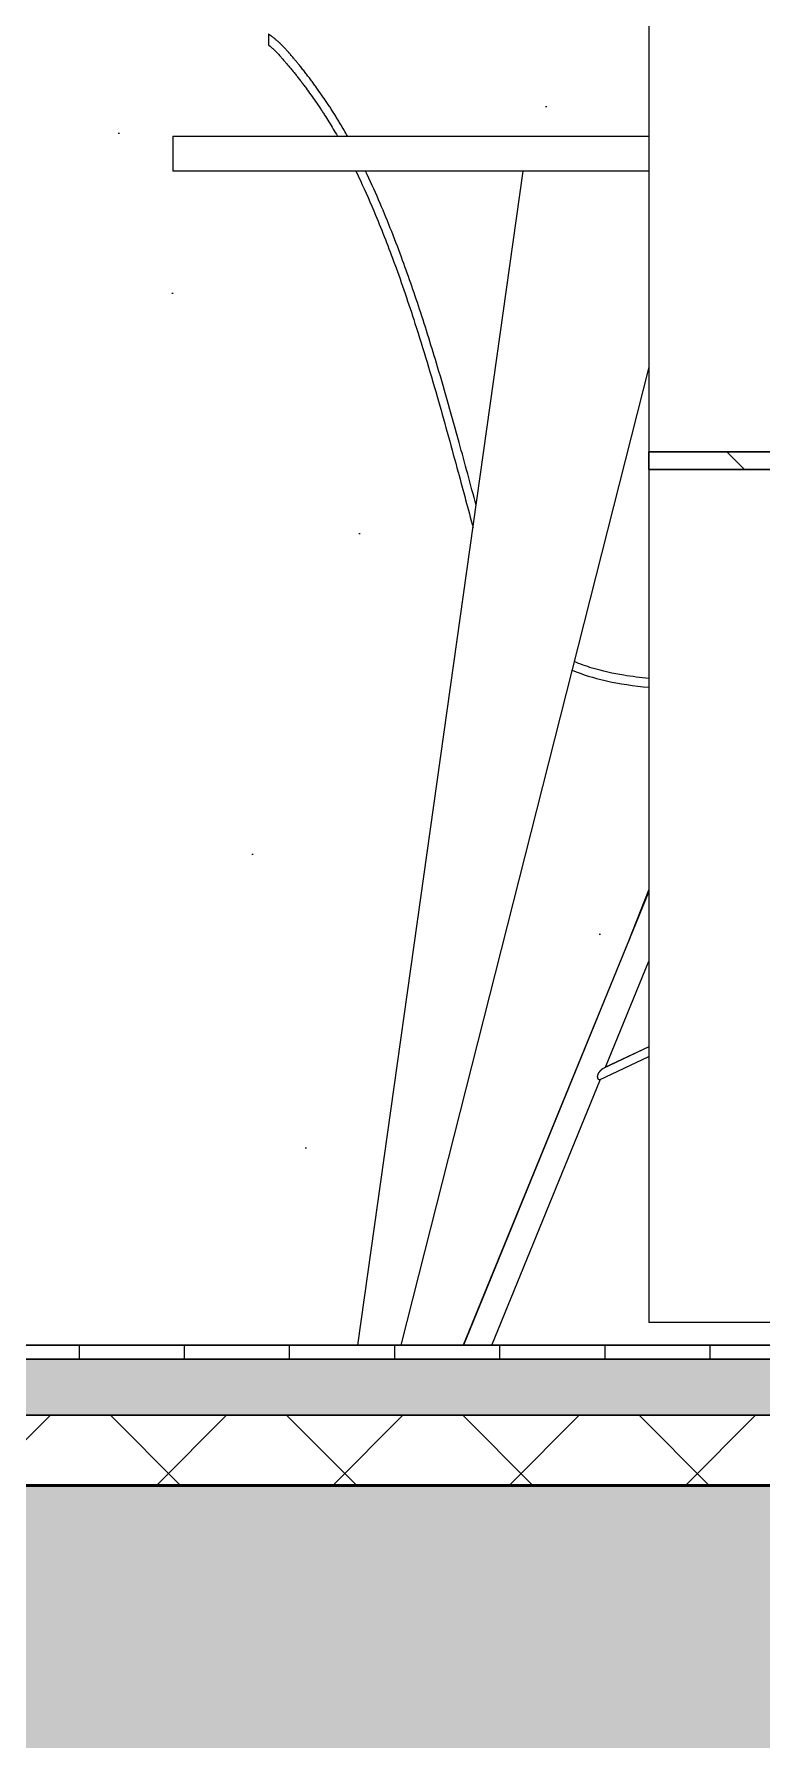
# Model space of a CAD drawing. Header units: millimetres. Extents: x -100 to 224448, y 0 to 22177.
# Drawn here: x 157717 to 158132, y 16625 to 17598 of the extents above; entities that cross this region are included whole.
import ezdxf

# ---------------------------------------------------------------- set-up
doc = ezdxf.new("R2010")
doc.units = ezdxf.units.MM
doc.layers.get('0').update_dxf_attribs({"true_color": 0xdfdfdf})
for name, color, linetype in [('Background_0', 7, 'Continuous'), ('Boundary_0', 7, 'Continuous'), ('Boundary_Floor_ Ceramic Tiles', 7, 'Continuous'), ('Boundary_Insulation_ Extruded Polystyrene', 42, 'Continuous'), ('Boundary_Screed', 7, 'Continuous'), ('Elevation_Gypsum Board', 7, 'Continuous'), ('Fill_0', 7, 'Continuous'), ('Fill_Concrete_ Reinforced', 85, 'Continuous'), ('Fill_Floor_ Ceramic Tiles', 251, 'Continuous'), ('Fill_Insulation_ Extruded Polystyrene', 42, 'Continuous'), ('Fill_Screed', 251, 'Continuous'), ('Viewport border', 7, 'Continuous')]:
    doc.layers.add(name, color=color, linetype=linetype)
for name, color, linetype, lineweight in [('Background_Concrete_ Reinforced', 7, 'Continuous', 9), ('Background_Floor_ Ceramic Tiles', 7, 'Continuous', 9), ('Background_Gypsum Board', 7, 'Continuous', 9), ('Background_Insulation_ Extruded Polystyrene', 7, 'Continuous', 9), ('Background_Screed', 7, 'Continuous', 9), ('Boundary_Concrete_ Reinforced', 99, 'Continuous', 50)]:
    doc.layers.add(name, color=color, linetype=linetype, lineweight=lineweight)
doc.layers.add('BIM_ROOM_LINES', color=7, linetype='Continuous', plot=False)

# ---------------------------------------------------------------- blocks, each defined once
blk = doc.blocks.new("CC'__section__..%5CMainBuilding.dwg", base_point=(1833.26, -9100))
at = {"layer": 'Elevation_Gypsum Board'}
h = blk.add_hatch(dxfattribs=at)
h.set_pattern_fill('DOTS2', color=256, scale=30, style=0)
h.paths.add_polyline_path([(5062.41, 8440), (5234.4, 8440), (5234.4, 8523), (5134.4, 8523), (5134.4, 8583), (5508.68, 8583), (5508.68, 8593), (5526, 8593), (5564.95, 8593), (5643.79, 8593), (5652.41, 8593), (5652.41, 8583), (6503.28, 8583), (6503.28, 8722.25), (6499.86, 8722.25), (6499.86, 8733), (6508.89, 8733), (6508.89, 8722.25), (6505.47, 8722.25), (6505.47, 8583), (7874.4, 8583), (7874.4, 8523), (7774.4, 8523), (7774.4, 8440), (7868.86, 8440), (7877.36, 8440), (8166.29, 8440), (8677.36, 8440), (8966.29, 8440), (9477.36, 8440), (9621.82, 8498.19), (9621.82, 8492.05), (9513.81, 8107.07), (9513.95, 8107.51, -0.162902), (9511.94, 8107.78), (9511.94, 8112.35), (9519.9, 8112.84), (9521.01, 8116.13, -0.163594), (9518.98, 8116.28), (9518.98, 8120.86), (9528.98, 8121.03, -0.017407), (9538.98, 8120.86), (9538.98, 8116.28, -0.167992), (9536.85, 8116.12), (9533.63, 8106.6), (9693.4, 8106.17), (9693.4, 10445), (3582.4, 10445), (3582.4, 7749.99), (5068.39, 7750), (5134.11, 8216.57), (5135.89, 8229.18), (5162.76, 8420), (4962.76, 8420), (4962.76, 8440), (5056.66, 8440), (5017.28, 8492.05), (5017.28, 8498.19)])
h.paths.add_polyline_path([(5474.97, 8610.91, -1), (5430.45, 8610.91, -1)], flags=16)
h.paths.add_polyline_path([(5383.04, 8616.48), (5309.83, 8589.84), (5306.41, 8599.23), (5379.62, 8625.88), (5439.34, 8647.62), (5499.8, 8669.62), (5503.22, 8660.23), (5442.76, 8638.22)], flags=16)
h = blk.add_hatch(dxfattribs=at)
h.set_pattern_fill('DOTS2', color=256, scale=30, style=0)
h.paths.add_polyline_path([(5222.46, 7979.67), (5226.88, 7990.95), (5234.4, 8010.12), (5234.4, 8010.14), (5234.4, 8249.78), (5234.4, 8259.78), (5234.4, 8308.1), (5191.8, 8140.1), (5190.56, 8135.2), (5092.9, 7749.99), (5128.5, 7750)])
h = blk.add_hatch(dxfattribs=at)
h.set_pattern_fill('DOTS2', color=256, scale=30, style=0)
h.paths.add_polyline_path([(5206.84, 7901.77), (5144.76, 7750), (5396.09, 7750), (5454.88, 7928.33), (5367.37, 7977.11), (5308.89, 7949.67), (5308.89, 7763), (5234.4, 7763), (5234.4, 7914.71)])
h = blk.add_hatch(dxfattribs=at)
h.set_pattern_fill('DOTS2', color=256, scale=30, style=0)
h.paths.add_polyline_path([(5209.65, 7908.64), (5234.4, 7920.26), (5234.4, 7969.13)])
at = {"layer": 'Fill_0', "extrusion": (5.69453e-16, -4.24205e-16, -1)}
h = blk.add_hatch(dxfattribs=at)
h.set_pattern_fill('ANSI31', color=256, scale=20, style=0)
h.set_pattern_definition([(45, (-3002.4, -5250), (-44.90128, 44.90128), [])])
h.paths.add_polyline_path([(-5234.4, 8259.78), (-5234.4, 8249.78), (-5308.89, 8249.78), (-5308.89, 8259.78)])
at = {"layer": 'Fill_Concrete_ Reinforced', "extrusion": (0, 0, -1)}
h = blk.add_hatch(dxfattribs=at)
h.set_pattern_fill('CONCRETE1', color=256, scale=20, angle=15, style=0)
h.set_pattern_definition([(15, (-3002.4, -5250), (287.368, 497.736), [50.8, -355.6]), (105, (-3002.4, -5250), (-497.736, 287.368), [50.8, -355.6]), (150, (-2953.33, -5236.85), (-392.5523, -105.184), [71.842, -502.894]), (15, (-3012.5, -5016.04), (287.368, 497.736), [50.8, -355.6]), (60, (-2981.4, -5034), (-105.184, 392.5523), [35.921, -538.8154]), (150, (-2981.4, -5034), (-392.5523, -105.184), [35.921, -538.8154]), (15, (-2891.6, -4878.46), (287.368, 497.736), [71.842, -334.558]), (60, (-2891.6, -4878.46), (-105.184, 392.5523), [50.8, -523.9364]), (150, (-2822.2, -4859.87), (-392.5523, -105.184), [50.8, -523.9364]), (105, (-2758.8, -5079.55), (-497.736, 287.368), [50.8, -355.6]), (60, (-2758.82, -5079.55), (-105.184, 392.5523), [35.921, -538.8154]), (150, (-2740.86, -5048.44), (-392.5523, -105.184), [35.921, -538.8154]), (15, (-2979.63, -5138.7), (287.368, 497.736), [25.4, -340.36]), (15, (-2711.5, -4961.7), (287.368, 497.736), [25.4, -340.36]), (105, (-2847.33, -4945.5), (-497.736, 287.368), [25.4, -340.36]), (150, (-2739.1, -5153.15), (-392.5523, -105.184), [35.921, -538.8154]), (150, (-2983.15, -4929.3), (-392.5523, -105.184), [35.921, -538.8154]), (60, (-2852.9, -5071.9), (-105.184, 392.5523), [35.921, -538.8154]), (105, (-2880.6, -5164.77), (-497.736, 287.368), [6.35, -400.05]), (105, (-2906.6, -4994.24), (-497.736, 287.368), [6.35, -400.05]), (105, (-2740.65, -4877.46), (-497.736, 287.368), [6.35, -400.05]), (105, (-2678.64, -5084.36), (-497.736, 287.368), [6.35, -400.05])])
h.paths.add_polyline_path([(-21382.4, 7500), (-21382.4, 7670), (-21242.4, 7670), (-3322.4, 7670), (-3182.4, 7670), (-3182.4, 7500)])
at = {"layer": 'Fill_Floor_ Ceramic Tiles', "extrusion": (0, 0, -1)}
h = blk.add_hatch(dxfattribs=at)
h.set_pattern_fill('_USER', color=256, scale=60, angle=90, style=0, pattern_type=0)
h.set_pattern_definition([(90, (-3002.4, -5250), (-60, -2e-13), [])])
h.paths.add_polyline_path([(-3322.4, 7750), (-3322.4, 7742), (-21242.4, 7742), (-21242.4, 7750)])
at = {"layer": 'Fill_Insulation_ Extruded Polystyrene', "extrusion": (0, 0, -1)}
h = blk.add_hatch(dxfattribs=at)
h.set_pattern_fill('INSULATION', color=256, scale=20, style=0)
h.set_pattern_definition([(45, (-3002.4, -5250), (-50.28943, 50.28943), []), (135, (-3002.4, -5250), (-50.28943, -50.28943), [])])
h.paths.add_polyline_path([(-3322.4, 7710), (-3322.4, 7670), (-21242.4, 7670), (-21242.4, 7710)])
at = {"layer": 'Fill_Screed', "extrusion": (0, 0, -1)}
h = blk.add_hatch(dxfattribs=at)
h.set_pattern_fill('SCREED', color=256, scale=20, angle=15, style=0)
h.set_pattern_definition([(15, (-3002.4, -5250), (915.6406, 508.3053), [-127, 0, -381, 0]), (15, (-3005.69, -5237.73), (915.6406, 508.3053), [-50.8, 0, -177.8, 0, -91.44, 0, -381, 0]), (15, (-3008.97, -5225.47), (915.6406, 508.3053), [-25.4, 0, -127, 0, -127, 0, -279.4, 0, -91.44, 0]), (15, (-3012.26, -5213.2), (915.6406, 508.3053), [-91.44, 0, -406.4, 0]), (15, (-3015.55, -5200.93), (915.6406, 508.3053), [-304.8, 0, -304.8, 0]), (15, (-3018.84, -5188.66), (915.6406, 508.3053), [-431.8, 0]), (15, (-3022.12, -5176.4), (915.6406, 508.3053), [-127, 0, -558.8, 0]), (15, (-3025.4, -5164.13), (915.6406, 508.3053), [-177.8, 0, -101.6, 0]), (15, (-3028.7, -5151.86), (915.6406, 508.3053), [-254, 0]), (15, (-3035.27, -5127.33), (915.6406, 508.3053), [-35.56, 0, -381, 0, -228.6, 0]), (15, (-3038.56, -5115.06), (915.6406, 508.3053), [-50.8, 0, -5.08, 0, -127, 0]), (15, (-3041.84, -5102.8), (915.6406, 508.3053), [-25.4, 0, -330.2, 0, -381, 0]), (15, (-3045.13, -5090.53), (915.6406, 508.3053), [-254, 0]), (15, (-3048.42, -5078.26), (915.6406, 508.3053), [-127, 0, -533.4, 0]), (15, (-3055, -5053.72), (915.6406, 508.3053), [-609.6, 0]), (15, (-3058.28, -5041.46), (915.6406, 508.3053), [-127, 0, -10.16, 0, -177.8, 0]), (15, (-3061.57, -5029.2), (915.6406, 508.3053), [-35.56, 0, -254, 0, -101.6, 0, -177.8, 0, -203.2, 0]), (15, (-3064.85, -5016.92), (915.6406, 508.3053), [-76.2, 0, -101.6, 0, -254, 0, -10.16, 0, -127, 0]), (15, (-3068.14, -5004.65), (915.6406, 508.3053), [-254, 0])])
h.paths.add_polyline_path([(-3322.4, 7742), (-3322.4, 7710), (-21242.4, 7710), (-21242.4, 7742)])
blk.add_line((2834.4, 7750), (21730.4, 7750))
blk.add_line((2834.4, 7750), (21730.4, 7750))
at = {"layer": 'Background_0', "extrusion": (0, 1, 0)}
for p, q in [((5234.4, 8523), (5234.4, 8259.78)), ((5017.28, 8498.19), (5017.28, 8492.05)), ((4962.76, 8440), (5234.4, 8440)), ((4962.76, 8440), (4962.76, 8420)), ((5234.4, 8420), (4962.76, 8420)), ((5068.4, 7749.99), (5162.76, 8420)), ((5234.39, 8308.1), (5092.9, 7749.99)), ((5234.39, 8308.1), (5092.9, 7749.99)), ((5234.4, 8259.78), (5234.4, 8249.78)), ((5308.89, 8259.78), (5234.4, 8259.78)), ((5234.4, 8249.78), (5234.4, 7763)), ((5234.4, 8249.78), (5308.89, 8249.78)), ((5234.42, 8008.84), (5128.56, 7750)), ((5234.4, 8010.14), (5222.46, 7979.65)), ((5234.4, 8010.12), (5226.88, 7990.95)), ((5226.88, 7990.95), (5222.33, 7979.35)), ((5227.02, 7990.9), (5227.07, 7990.88)), ((5222.47, 7979.7), (5128.5, 7750)), ((5209.63, 7908.61), (5234.39, 7969.13)), ((5209.65, 7908.64), (5234.39, 7969.13)), ((5209.65, 7908.64), (5234.39, 7969.13)), ((5209.65, 7908.64), (5234.39, 7969.13)), ((5209.65, 7908.64), (5234.39, 7969.13)), ((5209.65, 7908.64), (5234.39, 7969.13)), ((5206.29, 7901.52), (5234.4, 7914.71)), ((5234.4, 7920.23), (5208.26, 7907.96)), ((5234.4, 7920.26), (5209.65, 7908.64)), ((5234.4, 7920.26), (5209.65, 7908.64)), ((5234.4, 7920.26), (5209.65, 7908.64)), ((5234.4, 7920.26), (5209.65, 7908.64)), ((5234.4, 7920.26), (5209.65, 7908.64)), ((5234.4, 7920.26), (5209.65, 7908.64)), ((5144.76, 7750), (5206.84, 7901.77)), ((5144.76, 7750), (5206.84, 7901.77)), ((5144.76, 7750), (5206.84, 7901.77)), ((5144.76, 7750), (5206.84, 7901.77)), ((5144.76, 7750), (5206.84, 7901.77)), ((5144.76, 7750), (5206.84, 7901.77)), ((5308.89, 7763), (5234.4, 7763))]:
    blk.add_line(p, q, dxfattribs=at)
at = {"layer": 'Background_0'}
for points, degree, knots in [([(5062.41, 8440), (5061.12, 8442.31), (5059.35, 8445.36), (5057.07, 8449.14), (5055.69, 8451.39), (5054.28, 8453.64), (5052.85, 8455.86), (5050.92, 8458.82), (5048.46, 8462.47), (5045.92, 8466.09), (5043.86, 8468.95), (5042.28, 8471.08), (5040.69, 8473.19), (5039.08, 8475.29), (5037.45, 8477.37), (5036.08, 8479.1), (5034.97, 8480.47), (5034.27, 8481.32), (5033.71, 8482.01), (5033.29, 8482.52), (5032.87, 8483.02), (5032.44, 8483.53), (5032.02, 8484.04), (5031.45, 8484.72), (5030.74, 8485.56), (5030.02, 8486.39), (5029.44, 8487.06), (5029.08, 8487.48), (5028.79, 8487.81), (5028.5, 8488.14), (5028.13, 8488.55), (5027.69, 8489.04), (5027.09, 8489.69), (5026.49, 8490.34), (5025.88, 8490.98), (5025.42, 8491.45), (5024.95, 8491.92), (5024.32, 8492.54), (5023.68, 8493.14), (5023.03, 8493.74), (5022.54, 8494.18), (5022.04, 8494.62), (5021.62, 8494.97), (5021.28, 8495.26), (5020.94, 8495.53), (5020.51, 8495.88), (5020.08, 8496.22), (5019.72, 8496.48), (5019.46, 8496.68), (5019.19, 8496.88), (5018.93, 8497.07), (5018.66, 8497.26), (5018.43, 8497.42), (5018.25, 8497.55), (5018.11, 8497.64), (5017.97, 8497.73), (5017.84, 8497.83), (5017.7, 8497.92), (5017.58, 8497.99), (5017.49, 8498.05), (5017.42, 8498.1), (5017.37, 8498.14), (5017.32, 8498.17), (5017.3, 8498.18), (5017.28, 8498.19)], 3, [806.619152, 806.619152, 806.619152, 806.619152, 821.557216, 826.536571, 831.515926, 836.495281, 841.474636, 846.453991, 856.412701, 866.37141, 871.350765, 876.33012, 881.309475, 886.28883, 891.268185, 896.24754, 898.737217, 901.226894, 902.471733, 903.716572, 904.961411, 906.206249, 907.451088, 908.695927, 911.185604, 913.675282, 914.92012, 916.164959, 916.787378, 917.409798, 918.654637, 919.899475, 921.144314, 923.633991, 924.87883, 926.123669, 927.368508, 928.613346, 931.103024, 932.347862, 933.592701, 934.83754, 936.082379, 936.704798, 937.327217, 938.572056, 939.816895, 940.439314, 941.061734, 941.684153, 942.306572, 942.928992, 943.551411, 943.862621, 944.17383, 944.48504, 944.79625, 945.107459, 945.418669, 945.574274, 945.729879, 945.885484, 945.963286, 946.041088, 946.041088, 946.041088, 946.041088]), ([(5062.41, 8440), (5061.12, 8442.31), (5059.35, 8445.36), (5057.07, 8449.14), (5055.69, 8451.39), (5054.28, 8453.64), (5052.85, 8455.86), (5050.92, 8458.82), (5048.46, 8462.47), (5045.92, 8466.09), (5043.86, 8468.95), (5042.28, 8471.08), (5040.69, 8473.19), (5039.08, 8475.29), (5037.45, 8477.37), (5036.08, 8479.1), (5034.97, 8480.47), (5034.27, 8481.32), (5033.71, 8482.01), (5033.29, 8482.52), (5032.87, 8483.02), (5032.44, 8483.53), (5032.02, 8484.04), (5031.45, 8484.72), (5030.74, 8485.56), (5030.02, 8486.39), (5029.44, 8487.06), (5029.08, 8487.48), (5028.79, 8487.81), (5028.5, 8488.14), (5028.13, 8488.55), (5027.69, 8489.04), (5027.09, 8489.69), (5026.49, 8490.34), (5025.88, 8490.98), (5025.42, 8491.45), (5024.95, 8491.92), (5024.32, 8492.54), (5023.68, 8493.14), (5023.03, 8493.74), (5022.54, 8494.18), (5022.04, 8494.62), (5021.62, 8494.97), (5021.28, 8495.26), (5020.94, 8495.53), (5020.51, 8495.88), (5020.08, 8496.22), (5019.72, 8496.48), (5019.46, 8496.68), (5019.19, 8496.88), (5018.93, 8497.07), (5018.66, 8497.26), (5018.43, 8497.42), (5018.25, 8497.55), (5018.11, 8497.64), (5017.97, 8497.73), (5017.84, 8497.83), (5017.7, 8497.92), (5017.58, 8497.99), (5017.49, 8498.05), (5017.42, 8498.1), (5017.37, 8498.14), (5017.32, 8498.17), (5017.3, 8498.18), (5017.28, 8498.19)], 3, [806.619152, 806.619152, 806.619152, 806.619152, 821.557217, 826.536572, 831.515926, 836.495281, 841.474636, 846.453991, 856.412701, 866.371411, 871.350765, 876.33012, 881.309475, 886.28883, 891.268185, 896.24754, 898.737217, 901.226895, 902.471733, 903.716572, 904.961411, 906.206249, 907.451088, 908.695927, 911.185604, 913.675282, 914.92012, 916.164959, 916.787379, 917.409798, 918.654637, 919.899475, 921.144314, 923.633991, 924.87883, 926.123669, 927.368508, 928.613346, 931.103024, 932.347863, 933.592701, 934.83754, 936.082379, 936.704798, 937.327217, 938.572056, 939.816895, 940.439314, 941.061734, 941.684153, 942.306572, 942.928992, 943.551411, 943.862621, 944.17383, 944.48504, 944.79625, 945.107459, 945.418669, 945.574274, 945.729879, 945.885484, 945.963286, 946.041088, 946.041088, 946.041088, 946.041088]), ([(5062.41, 8440), (5061.12, 8442.31), (5059.35, 8445.36), (5057.07, 8449.14), (5055.69, 8451.39), (5054.28, 8453.64), (5052.85, 8455.86), (5050.92, 8458.82), (5048.46, 8462.47), (5045.92, 8466.09), (5043.86, 8468.95), (5042.28, 8471.08), (5040.69, 8473.19), (5039.08, 8475.29), (5037.45, 8477.37), (5036.08, 8479.1), (5034.97, 8480.47), (5034.27, 8481.32), (5033.71, 8482.01), (5033.29, 8482.52), (5032.87, 8483.02), (5032.44, 8483.53), (5032.02, 8484.04), (5031.45, 8484.72), (5030.74, 8485.56), (5030.02, 8486.39), (5029.44, 8487.06), (5029.08, 8487.48), (5028.79, 8487.81), (5028.5, 8488.14), (5028.13, 8488.55), (5027.69, 8489.04), (5027.09, 8489.69), (5026.49, 8490.34), (5025.88, 8490.98), (5025.42, 8491.45), (5024.95, 8491.92), (5024.32, 8492.54), (5023.68, 8493.14), (5023.03, 8493.74), (5022.54, 8494.18), (5022.04, 8494.62), (5021.62, 8494.97), (5021.28, 8495.26), (5020.94, 8495.53), (5020.51, 8495.88), (5020.08, 8496.22), (5019.72, 8496.48), (5019.46, 8496.68), (5019.19, 8496.88), (5018.93, 8497.07), (5018.66, 8497.26), (5018.43, 8497.42), (5018.25, 8497.55), (5018.11, 8497.64), (5017.97, 8497.73), (5017.84, 8497.83), (5017.7, 8497.92), (5017.58, 8497.99), (5017.49, 8498.05), (5017.42, 8498.1), (5017.37, 8498.14), (5017.32, 8498.17), (5017.3, 8498.18), (5017.28, 8498.19)], 3, [806.619152, 806.619152, 806.619152, 806.619152, 821.557217, 826.536572, 831.515927, 836.495282, 841.474636, 846.453991, 856.412701, 866.371411, 871.350766, 876.33012, 881.309475, 886.28883, 891.268185, 896.24754, 898.737217, 901.226895, 902.471733, 903.716572, 904.961411, 906.20625, 907.451088, 908.695927, 911.185604, 913.675282, 914.920121, 916.164959, 916.787379, 917.409798, 918.654637, 919.899475, 921.144314, 923.633992, 924.87883, 926.123669, 927.368508, 928.613346, 931.103024, 932.347863, 933.592701, 934.83754, 936.082379, 936.704798, 937.327217, 938.572056, 939.816895, 940.439314, 941.061734, 941.684153, 942.306572, 942.928992, 943.551411, 943.862621, 944.17383, 944.48504, 944.79625, 945.107459, 945.418669, 945.574274, 945.729879, 945.885484, 945.963286, 946.041088, 946.041088, 946.041088, 946.041088]), ([(5062.41, 8440), (5061.12, 8442.31), (5059.35, 8445.36), (5057.07, 8449.14), (5055.69, 8451.39), (5054.28, 8453.64), (5052.85, 8455.86), (5050.92, 8458.82), (5048.46, 8462.47), (5045.92, 8466.09), (5043.86, 8468.95), (5042.28, 8471.08), (5040.69, 8473.19), (5039.08, 8475.29), (5037.45, 8477.37), (5036.08, 8479.1), (5034.97, 8480.47), (5034.27, 8481.32), (5033.71, 8482.01), (5033.29, 8482.52), (5032.87, 8483.02), (5032.44, 8483.53), (5032.02, 8484.04), (5031.45, 8484.72), (5030.74, 8485.56), (5030.02, 8486.39), (5029.44, 8487.06), (5029.08, 8487.48), (5028.79, 8487.81), (5028.5, 8488.14), (5028.13, 8488.55), (5027.69, 8489.04), (5027.09, 8489.69), (5026.49, 8490.34), (5025.88, 8490.98), (5025.42, 8491.45), (5024.95, 8491.92), (5024.32, 8492.54), (5023.68, 8493.14), (5023.03, 8493.74), (5022.54, 8494.18), (5022.04, 8494.62), (5021.62, 8494.97), (5021.28, 8495.26), (5020.94, 8495.53), (5020.51, 8495.88), (5020.08, 8496.22), (5019.72, 8496.48), (5019.46, 8496.68), (5019.19, 8496.88), (5018.93, 8497.07), (5018.66, 8497.26), (5018.43, 8497.42), (5018.25, 8497.55), (5018.11, 8497.64), (5017.97, 8497.73), (5017.84, 8497.83), (5017.7, 8497.92), (5017.58, 8497.99), (5017.49, 8498.05), (5017.42, 8498.1), (5017.37, 8498.14), (5017.32, 8498.17), (5017.3, 8498.18), (5017.28, 8498.19)], 3, [806.619153, 806.619153, 806.619153, 806.619153, 821.557217, 826.536572, 831.515927, 836.495282, 841.474637, 846.453992, 856.412701, 866.371411, 871.350766, 876.330121, 881.309475, 886.28883, 891.268185, 896.24754, 898.737217, 901.226895, 902.471734, 903.716572, 904.961411, 906.20625, 907.451088, 908.695927, 911.185604, 913.675282, 914.920121, 916.164959, 916.787379, 917.409798, 918.654637, 919.899475, 921.144314, 923.633992, 924.87883, 926.123669, 927.368508, 928.613346, 931.103024, 932.347863, 933.592701, 934.83754, 936.082379, 936.704798, 937.327217, 938.572056, 939.816895, 940.439314, 941.061734, 941.684153, 942.306572, 942.928992, 943.551411, 943.862621, 944.17383, 944.48504, 944.79625, 945.107459, 945.418669, 945.574274, 945.729879, 945.885484, 945.963286, 946.041088, 946.041088, 946.041088, 946.041088]), ([(5062.41, 8440), (5061.12, 8442.31), (5059.35, 8445.36), (5057.07, 8449.14), (5055.69, 8451.39), (5054.28, 8453.64), (5052.85, 8455.86), (5050.92, 8458.82), (5048.46, 8462.47), (5045.92, 8466.09), (5043.86, 8468.95), (5042.28, 8471.08), (5040.69, 8473.19), (5039.08, 8475.29), (5037.45, 8477.37), (5036.08, 8479.1), (5034.97, 8480.47), (5034.27, 8481.32), (5033.71, 8482.01), (5033.29, 8482.52), (5032.87, 8483.02), (5032.44, 8483.53), (5032.02, 8484.04), (5031.45, 8484.72), (5030.74, 8485.56), (5030.02, 8486.39), (5029.44, 8487.06), (5029.08, 8487.48), (5028.79, 8487.81), (5028.5, 8488.14), (5028.13, 8488.55), (5027.69, 8489.04), (5027.09, 8489.69), (5026.49, 8490.34), (5025.88, 8490.98), (5025.42, 8491.45), (5024.95, 8491.92), (5024.32, 8492.54), (5023.68, 8493.14), (5023.03, 8493.74), (5022.54, 8494.18), (5022.04, 8494.62), (5021.62, 8494.97), (5021.28, 8495.26), (5020.94, 8495.53), (5020.51, 8495.88), (5020.08, 8496.22), (5019.72, 8496.48), (5019.46, 8496.68), (5019.19, 8496.88), (5018.93, 8497.07), (5018.66, 8497.26), (5018.43, 8497.42), (5018.25, 8497.55), (5018.11, 8497.64), (5017.97, 8497.73), (5017.84, 8497.83), (5017.7, 8497.92), (5017.58, 8497.99), (5017.49, 8498.05), (5017.42, 8498.1), (5017.37, 8498.14), (5017.32, 8498.17), (5017.3, 8498.18), (5017.28, 8498.19)], 3, [806.619153, 806.619153, 806.619153, 806.619153, 821.557218, 826.536572, 831.515927, 836.495282, 841.474637, 846.453992, 856.412701, 866.371411, 871.350766, 876.330121, 881.309476, 886.28883, 891.268185, 896.24754, 898.737217, 901.226895, 902.471734, 903.716572, 904.961411, 906.20625, 907.451088, 908.695927, 911.185605, 913.675282, 914.920121, 916.164959, 916.787379, 917.409798, 918.654637, 919.899476, 921.144314, 923.633992, 924.87883, 926.123669, 927.368508, 928.613346, 931.103024, 932.347863, 933.592701, 934.83754, 936.082379, 936.704798, 937.327217, 938.572056, 939.816895, 940.439314, 941.061734, 941.684153, 942.306572, 942.928992, 943.551411, 943.862621, 944.17383, 944.48504, 944.79625, 945.107459, 945.418669, 945.574274, 945.729879, 945.885484, 945.963286, 946.041088, 946.041088, 946.041088, 946.041088]), ([(5062.41, 8440), (5061.12, 8442.31), (5059.35, 8445.36), (5057.07, 8449.14), (5055.69, 8451.39), (5054.28, 8453.64), (5052.85, 8455.86), (5050.92, 8458.82), (5048.46, 8462.47), (5045.92, 8466.09), (5043.86, 8468.95), (5042.28, 8471.08), (5040.69, 8473.19), (5039.08, 8475.29), (5037.45, 8477.37), (5036.08, 8479.1), (5034.97, 8480.47), (5034.27, 8481.32), (5033.71, 8482.01), (5033.29, 8482.52), (5032.87, 8483.02), (5032.44, 8483.53), (5032.02, 8484.04), (5031.45, 8484.72), (5030.74, 8485.56), (5030.02, 8486.39), (5029.44, 8487.06), (5029.08, 8487.48), (5028.79, 8487.81), (5028.5, 8488.14), (5028.13, 8488.55), (5027.69, 8489.04), (5027.09, 8489.69), (5026.49, 8490.34), (5025.88, 8490.98), (5025.42, 8491.45), (5024.95, 8491.92), (5024.32, 8492.54), (5023.68, 8493.14), (5023.03, 8493.74), (5022.54, 8494.18), (5022.04, 8494.62), (5021.62, 8494.97), (5021.28, 8495.26), (5020.94, 8495.53), (5020.51, 8495.88), (5020.08, 8496.22), (5019.72, 8496.48), (5019.46, 8496.68), (5019.19, 8496.88), (5018.93, 8497.07), (5018.66, 8497.26), (5018.43, 8497.42), (5018.25, 8497.55), (5018.11, 8497.64), (5017.97, 8497.73), (5017.84, 8497.83), (5017.7, 8497.92), (5017.58, 8497.99), (5017.49, 8498.05), (5017.42, 8498.1), (5017.37, 8498.14), (5017.32, 8498.17), (5017.3, 8498.18), (5017.28, 8498.19)], 3, [806.619153, 806.619153, 806.619153, 806.619153, 821.557218, 826.536573, 831.515928, 836.495282, 841.474637, 846.453992, 856.412702, 866.371411, 871.350766, 876.330121, 881.309476, 886.288831, 891.268185, 896.24754, 898.737218, 901.226895, 902.471734, 903.716572, 904.961411, 906.20625, 907.451089, 908.695927, 911.185605, 913.675282, 914.920121, 916.164959, 916.787379, 917.409798, 918.654637, 919.899476, 921.144314, 923.633992, 924.87883, 926.123669, 927.368508, 928.613347, 931.103024, 932.347863, 933.592701, 934.83754, 936.082379, 936.704798, 937.327217, 938.572056, 939.816895, 940.439314, 941.061734, 941.684153, 942.306572, 942.928992, 943.551411, 943.862621, 944.17383, 944.48504, 944.79625, 945.107459, 945.418669, 945.574274, 945.729879, 945.885484, 945.963286, 946.041088, 946.041088, 946.041088, 946.041088]), ([(5017.28, 8492.05), (5017.3, 8492.04), (5017.34, 8492.01), (5017.4, 8491.96), (5017.46, 8491.92), (5017.51, 8491.87), (5017.57, 8491.83), (5017.65, 8491.77), (5017.78, 8491.66), (5017.93, 8491.54), (5018.08, 8491.41), (5018.23, 8491.29), (5018.42, 8491.13), (5018.72, 8490.88), (5019.09, 8490.56), (5019.52, 8490.17), (5020.1, 8489.65), (5020.67, 8489.11), (5021.23, 8488.57), (5021.64, 8488.16), (5022.05, 8487.74), (5022.6, 8487.18), (5023.26, 8486.47), (5023.92, 8485.75), (5024.45, 8485.17), (5024.96, 8484.59), (5025.61, 8483.86), (5026.24, 8483.12), (5026.75, 8482.52), (5027.26, 8481.93), (5027.89, 8481.19), (5028.89, 8479.99), (5030.13, 8478.49), (5031.61, 8476.68), (5033.07, 8474.85), (5034.28, 8473.32), (5035.24, 8472.08), (5036.19, 8470.85), (5037.37, 8469.3), (5039.24, 8466.8), (5041.53, 8463.64), (5044.22, 8459.81), (5046.4, 8456.58), (5048.12, 8453.97), (5049.81, 8451.35), (5051.89, 8448.05), (5054.31, 8444.05), (5055.89, 8441.35), (5056.66, 8440)], 3, [0, 0, 0, 0, 0.215836, 0.431671, 0.647507, 0.863343, 1.079179, 1.295014, 1.726686, 2.590029, 3.0217, 3.453371, 4.316714, 5.180057, 6.906743, 8.633428, 10.360114, 13.813486, 15.540171, 17.266857, 18.993543, 20.720228, 24.1736, 27.626971, 29.353657, 31.080342, 34.533714, 37.987085, 39.713771, 41.440457, 44.893828, 48.347199, 55.253942, 62.160685, 69.067428, 75.97417, 79.427542, 82.880913, 89.787656, 96.694399, 110.507884, 124.32137, 138.134855, 145.041598, 151.948341, 165.761827, 179.575312, 193.388798, 193.388798, 193.388798, 193.388798]), ([(5067.22, 8420), (5068.07, 8418.24), (5068.92, 8416.46), (5072.75, 8408.27), (5075.67, 8401.6), (5082.25, 8385.77), (5085.92, 8376.34), (5093.44, 8355.77), (5097.29, 8344.47), (5105.64, 8318.5), (5110.11, 8303.52), (5118.19, 8275.28), (5121.93, 8261.64), (5128.41, 8237.73), (5131.27, 8227.07), (5134.11, 8216.57)], 3, [227.286037, 227.286037, 227.286037, 227.286037, 235.763088, 235.763088, 265.954633, 265.954633, 307.364462, 307.364462, 355.194579, 355.194579, 416.705843, 416.705843, 471.979401, 471.979401, 515.244067, 515.244067, 515.244067, 515.244067]), ([(5135.89, 8229.18), (5132.65, 8241.2), (5129.4, 8253.27), (5122.19, 8279.5), (5118.08, 8294.08), (5110.54, 8319.38), (5107.12, 8330.4), (5100.27, 8351.23), (5096.83, 8361.15), (5089.09, 8382.1), (5084.7, 8393.15), (5077.8, 8409.18), (5075.32, 8414.66), (5072.77, 8420)], 3, [621.215152, 621.215152, 621.215152, 621.215152, 650.931093, 650.931093, 686.958256, 686.958256, 714.797523, 714.797523, 740.438477, 740.438477, 770.035685, 770.035685, 785.899405, 785.899405, 785.899405, 785.899405]), ([(5135.89, 8229.18), (5132.65, 8241.2), (5129.4, 8253.27), (5122.19, 8279.5), (5118.08, 8294.08), (5110.54, 8319.38), (5107.12, 8330.4), (5100.27, 8351.23), (5096.83, 8361.15), (5089.09, 8382.1), (5084.7, 8393.15), (5077.8, 8409.18), (5075.32, 8414.66), (5072.77, 8420)], 3, [621.214977, 621.214977, 621.214977, 621.214977, 650.931093, 650.931093, 686.958256, 686.958256, 714.797523, 714.797523, 740.438477, 740.438477, 770.035685, 770.035685, 785.899406, 785.899406, 785.899406, 785.899406]), ([(5135.89, 8229.18), (5132.65, 8241.2), (5129.4, 8253.27), (5122.19, 8279.5), (5118.08, 8294.08), (5110.54, 8319.38), (5107.12, 8330.4), (5100.27, 8351.23), (5096.83, 8361.15), (5089.09, 8382.1), (5084.7, 8393.15), (5077.8, 8409.18), (5075.32, 8414.66), (5072.77, 8420)], 3, [621.214802, 621.214802, 621.214802, 621.214802, 650.931093, 650.931093, 686.958256, 686.958256, 714.797523, 714.797523, 740.438477, 740.438477, 770.035685, 770.035685, 785.899406, 785.899406, 785.899406, 785.899406]), ([(5135.89, 8229.18), (5132.65, 8241.2), (5129.4, 8253.27), (5122.19, 8279.5), (5118.08, 8294.08), (5110.54, 8319.38), (5107.12, 8330.4), (5100.27, 8351.23), (5096.83, 8361.15), (5089.09, 8382.1), (5084.7, 8393.15), (5077.8, 8409.18), (5075.32, 8414.66), (5072.77, 8420)], 3, [621.214627, 621.214627, 621.214627, 621.214627, 650.931093, 650.931093, 686.958256, 686.958256, 714.797523, 714.797523, 740.438477, 740.438477, 770.035685, 770.035685, 785.899406, 785.899406, 785.899406, 785.899406]), ([(5135.89, 8229.18), (5132.65, 8241.2), (5129.4, 8253.27), (5122.19, 8279.5), (5118.08, 8294.08), (5110.54, 8319.38), (5107.12, 8330.4), (5100.27, 8351.23), (5096.83, 8361.15), (5089.09, 8382.1), (5084.7, 8393.15), (5077.8, 8409.18), (5075.32, 8414.66), (5072.77, 8420)], 3, [621.214451, 621.214451, 621.214451, 621.214451, 650.931093, 650.931093, 686.958256, 686.958256, 714.797523, 714.797523, 740.438477, 740.438477, 770.035685, 770.035685, 785.899407, 785.899407, 785.899407, 785.899407]), ([(5135.89, 8229.18), (5132.65, 8241.2), (5129.4, 8253.27), (5122.19, 8279.5), (5118.08, 8294.08), (5110.54, 8319.38), (5107.12, 8330.4), (5100.27, 8351.23), (5096.83, 8361.15), (5089.09, 8382.1), (5084.7, 8393.15), (5077.8, 8409.18), (5075.32, 8414.66), (5072.77, 8420)], 3, [621.214276, 621.214276, 621.214276, 621.214276, 650.931093, 650.931093, 686.958256, 686.958256, 714.797523, 714.797523, 740.438477, 740.438477, 770.035685, 770.035685, 785.899407, 785.899407, 785.899407, 785.899407]), ([(5234.4, 8130.47), (5229.58, 8130.96), (5224.79, 8131.54), (5213.92, 8133.31), (5207.97, 8134.61), (5198.61, 8137.46), (5195.16, 8138.69), (5191.8, 8140.1)], 3, [489.993717, 489.993717, 489.993717, 489.993717, 502.375549, 502.375549, 518.270199, 518.270199, 527.773202, 527.773202, 527.773202, 527.773202]), ([(5234.4, 8130.47), (5229.58, 8130.96), (5224.79, 8131.54), (5213.92, 8133.31), (5207.97, 8134.61), (5198.61, 8137.46), (5195.16, 8138.69), (5191.8, 8140.1)], 3, [489.993717, 489.993717, 489.993717, 489.993717, 502.375549, 502.375549, 518.270199, 518.270199, 527.773202, 527.773202, 527.773202, 527.773202]), ([(5234.4, 8130.47), (5229.58, 8130.96), (5224.79, 8131.54), (5213.92, 8133.31), (5207.97, 8134.61), (5198.61, 8137.46), (5195.16, 8138.69), (5191.8, 8140.1)], 3, [489.993717, 489.993717, 489.993717, 489.993717, 502.375549, 502.375549, 518.270199, 518.270199, 527.773202, 527.773202, 527.773202, 527.773202]), ([(5234.4, 8130.47), (5229.58, 8130.96), (5224.79, 8131.54), (5213.92, 8133.31), (5207.97, 8134.61), (5198.61, 8137.46), (5195.16, 8138.69), (5191.8, 8140.1)], 3, [489.993717, 489.993717, 489.993717, 489.993717, 502.375549, 502.375549, 518.270199, 518.270199, 527.773198, 527.773198, 527.773198, 527.773198]), ([(5234.4, 8130.47), (5229.58, 8130.96), (5224.79, 8131.54), (5213.92, 8133.31), (5207.97, 8134.61), (5198.61, 8137.46), (5195.16, 8138.69), (5191.8, 8140.1)], 3, [489.993717, 489.993717, 489.993717, 489.993717, 502.375549, 502.375549, 518.270199, 518.270199, 527.773204, 527.773204, 527.773204, 527.773204]), ([(5190.56, 8135.2), (5196.62, 8132.71), (5202.87, 8130.77), (5217.67, 8127.4), (5225.93, 8126.3), (5234.4, 8125.44)], 3, [646.835331, 646.835331, 646.835331, 646.835331, 671.508634, 671.508634, 702.091263, 702.091263, 702.091263, 702.091263]), ([(5226.88, 7990.95), (5226.9, 7990.95), (5226.92, 7990.94), (5226.94, 7990.93), (5226.96, 7990.92), (5226.99, 7990.91), (5227.01, 7990.9), (5227.02, 7990.9)], 3, [2.7931136, 2.7931136, 2.7931136, 2.7931136, 2.8925958, 2.9423369, 2.992078, 3.0418192, 3.1413014, 3.1413014, 3.1413014, 3.1413014]), ([(5205.19, 7903.53), (5205.19, 7903.54), (5205.19, 7903.54), (5205.19, 7903.55), (5205.19, 7903.56), (5205.22, 7903.8), (5205.26, 7904.03), (5205.33, 7904.26), (5205.4, 7904.48), (5205.74, 7905.3), (5206.1, 7905.89), (5206.51, 7906.44), (5206.94, 7906.91), (5207.47, 7907.41), (5207.61, 7907.54), (5207.76, 7907.66), (5207.95, 7907.79), (5208.13, 7907.9), (5208.17, 7907.92), (5208.21, 7907.94), (5208.25, 7907.96)], 5, [7.993454, 7.993454, 7.993454, 7.993454, 7.993454, 7.993454, 8.032891, 8.032891, 8.032891, 8.032891, 9.165885, 9.165885, 9.165885, 9.165885, 12.676176, 12.676176, 12.676176, 12.676176, 13.918067, 13.918067, 13.918067, 14.273766, 14.273766, 14.273766, 14.273766, 14.273766, 14.273766]), ([(5206.3, 7901.52), (5206.23, 7901.49), (5206.17, 7901.47), (5206.11, 7901.47), (5206.05, 7901.47), (5205.91, 7901.5), (5205.83, 7901.54), (5205.75, 7901.6), (5205.67, 7901.68), (5205.51, 7901.88), (5205.43, 7902), (5205.36, 7902.14), (5205.31, 7902.3), (5205.21, 7902.66), (5205.17, 7902.86), (5205.16, 7903.08), (5205.16, 7903.3), (5205.19, 7903.53)], 5, [4.117019, 4.117019, 4.117019, 4.117019, 4.117019, 4.117019, 4.917825, 4.917825, 4.917825, 4.917825, 5.908861, 5.908861, 5.908861, 5.908861, 6.899897, 6.899897, 6.899897, 6.899897, 7.993454, 7.993454, 7.993454, 7.993454, 7.993454, 7.993454])]:
    blk.add_open_spline(points, degree=degree, knots=knots, dxfattribs=at)
blk.add_open_spline([(5234.39, 8130.47), (5234.39, 8130.47), (5234.39, 8130.47), (5234.39, 8130.47)], degree=3, dxfattribs=at)
at = {"layer": 'Background_Concrete_ Reinforced', "extrusion": (0, 1, 0)}
blk.add_line((21242.4, 7670), (3322.4, 7670), dxfattribs=at)
at = {"layer": 'Background_Floor_ Ceramic Tiles', "extrusion": (0, 1, 0)}
for p, q in [((21242.4, 7750), (3322.4, 7750)), ((3322.4, 7742), (21242.4, 7742))]:
    blk.add_line(p, q, dxfattribs=at)
at = {"layer": 'Background_Gypsum Board', "extrusion": (0, 1, 0)}
for p, q in [((5068.39, 7750), (3582.4, 7750)), ((5128.5, 7750), (5092.9, 7750)), ((5396.09, 7750), (5144.76, 7750))]:
    blk.add_line(p, q, dxfattribs=at)
at = {"layer": 'Background_Insulation_ Extruded Polystyrene', "extrusion": (0, 1, 0)}
for p, q in [((21242.4, 7710), (3322.4, 7710)), ((3322.4, 7670), (21242.4, 7670))]:
    blk.add_line(p, q, dxfattribs=at)
at = {"layer": 'Background_Screed', "extrusion": (0, 1, 0)}
for p, q in [((21242.4, 7742), (3322.4, 7742)), ((3322.4, 7710), (21242.4, 7710))]:
    blk.add_line(p, q, dxfattribs=at)
at = {"layer": 'BIM_ROOM_LINES', "extrusion": (0, 1, 0)}
blk.add_line((21230.4, 7750), (3334.4, 7750), dxfattribs=at)
at = {"layer": 'Boundary_0', "extrusion": (0, 1, 0)}
for p, q in [((5234.4, 8259.78), (5308.89, 8259.78)), ((5234.4, 8249.78), (5234.4, 8259.78)), ((5308.89, 8249.78), (5234.4, 8249.78))]:
    blk.add_line(p, q, dxfattribs=at)
at = {"layer": 'Boundary_Concrete_ Reinforced', "extrusion": (0, 1, 0)}
blk.add_line((3322.4, 7670), (21242.4, 7670), dxfattribs=at)
at = {"layer": 'Boundary_Floor_ Ceramic Tiles', "extrusion": (0, 1, 0)}
for p, q in [((3322.4, 7750), (21242.4, 7750)), ((21242.4, 7742), (3322.4, 7742))]:
    blk.add_line(p, q, dxfattribs=at)
at = {"layer": 'Boundary_Insulation_ Extruded Polystyrene', "extrusion": (0, 1, 0)}
for p, q in [((3322.4, 7710), (21242.4, 7710)), ((21242.4, 7670), (3322.4, 7670))]:
    blk.add_line(p, q, dxfattribs=at)
at = {"layer": 'Boundary_Screed', "extrusion": (0, 1, 0)}
for p, q in [((3322.4, 7742), (21242.4, 7742)), ((21242.4, 7710), (3322.4, 7710))]:
    blk.add_line(p, q, dxfattribs=at)

msp = doc.modelspace()

# ---------------------------------------------------------------- block references
at = {"layer": 'Viewport border'}
msp.add_blockref("CC'__section__..%5CMainBuilding.dwg", (154666.19, 0), dxfattribs=at)

doc.saveas('drawing.dxf')
